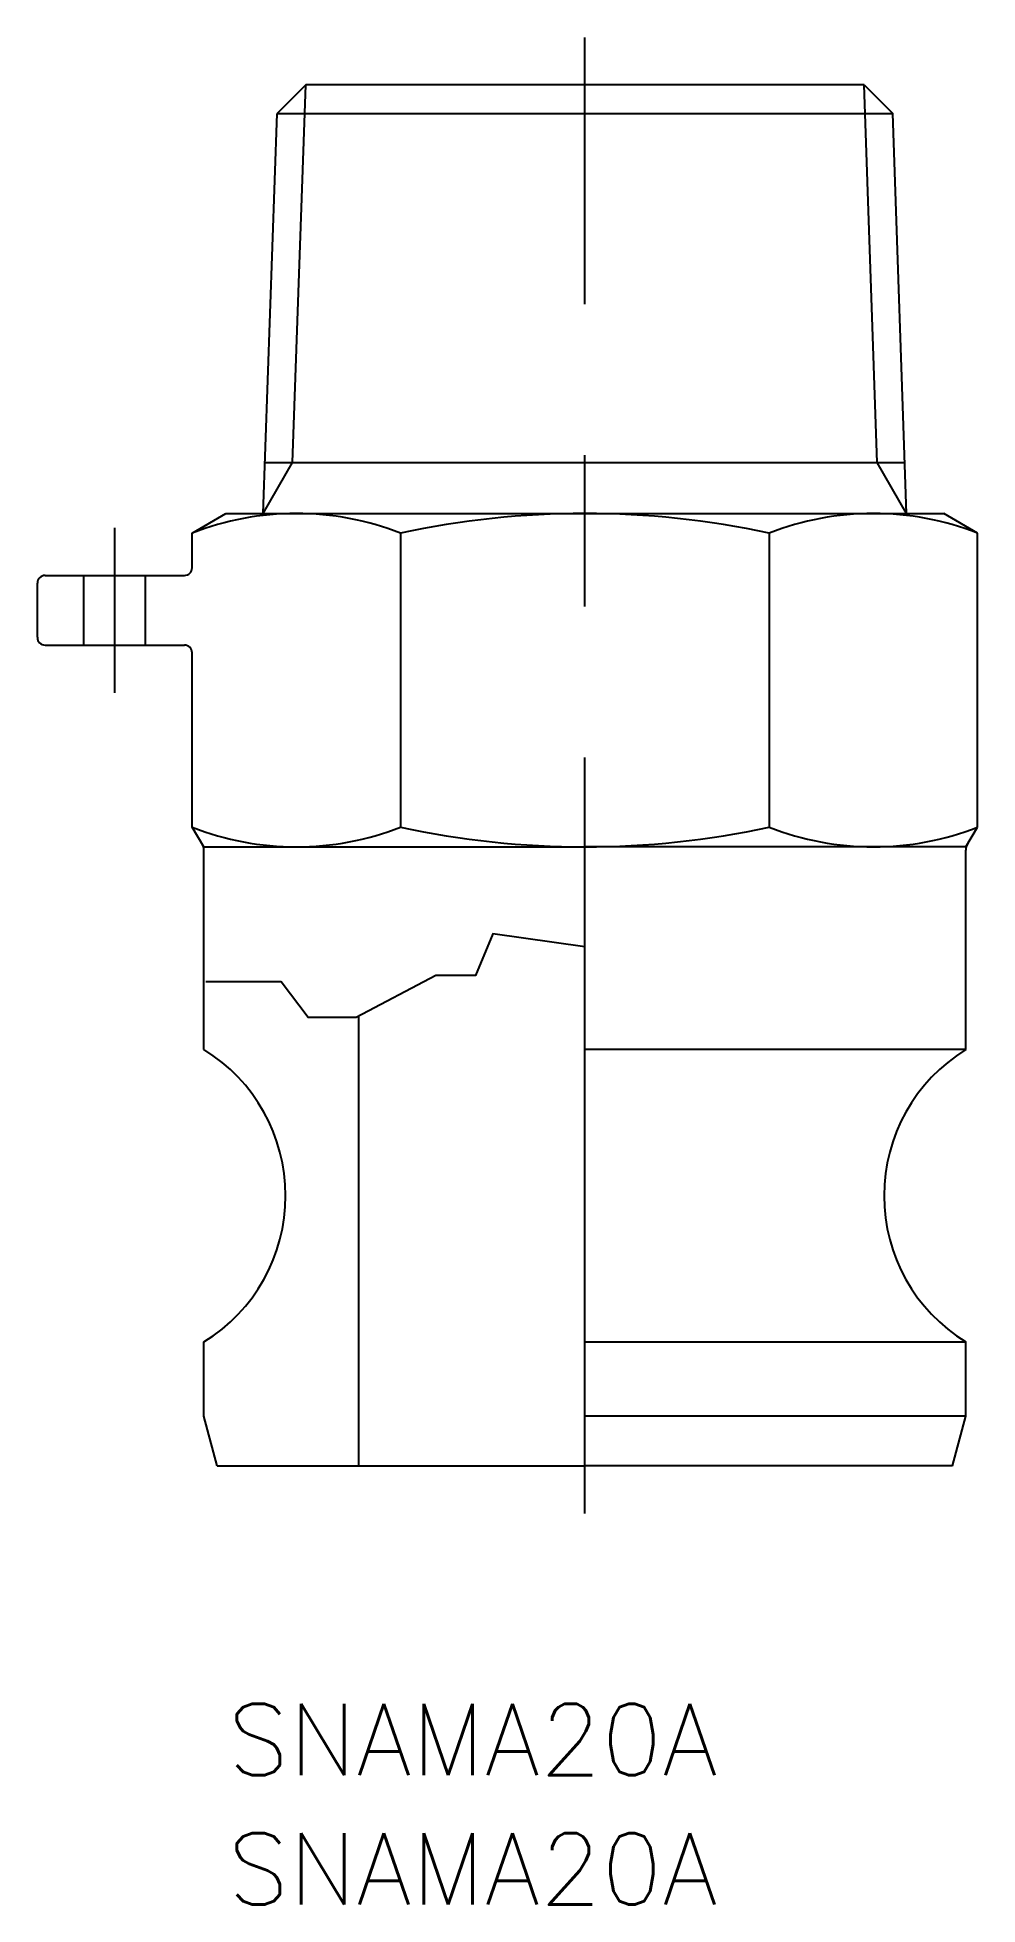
# Model space of a CAD drawing. Extents: x -23 to 16.5, y -18.4 to 60.
import ezdxf

# ---------------------------------------------------------------- set-up
doc = ezdxf.new("R2010")
doc.units = 0
doc.linetypes.add('CENTER', pattern=[50.8, 31.75, -6.35, 6.35, -6.35])
doc.linetypes.add('DASHED', pattern=[19.05, 12.7, -6.35])
doc.layers.get('0').update_dxf_attribs({"linetype": 'CONTINUOUS'})
doc.layers.add('CENTER', color=1, linetype='CONTINUOUS')
doc.styles.get("Standard").update_dxf_attribs({"font": 'txt.shx', "height": 3, "bigfont": 'bigfont.shx'})

msp = doc.modelspace()

# ---------------------------------------------------------------- linework, layer by layer
at = {"color": 7, "linetype": 'CONTINUOUS'}
for p, q in [((-11.726, 58.003), (-12.93, 56.799)), ((11.726, 58.003), (-11.726, 58.003)), ((11.726, 58.003), (12.93, 56.799)), ((-13.516, 40), (-12.93, 56.799)), ((-12.93, 56.799), (12.93, 56.799)), ((13.516, 40), (12.93, 56.799)), ((-13.442, 42.142), (13.442, 42.142)), ((-16.5, 39.179), (-15.077, 40)), ((-15.077, 40), (15.077, 40)), ((16.5, 39.179), (15.077, 40)), ((-16.5, 37.725), (-16.5, 39.179)), ((-7.741, 39.179), (-7.741, 26.821)), ((7.741, 39.179), (7.741, 26.821)), ((16.5, 26.821), (16.5, 39.179)), ((-23, 34.8), (-23, 37.075)), ((-22.675, 37.4), (-16.825, 37.4)), ((-22.675, 34.475), (-16.825, 34.475)), ((-16.5, 26.821), (-16.5, 34.15)), ((-16, 26), (-16.5, 26.821)), ((16, 26), (16.5, 26.821)), ((-16, 26), (0, 26)), ((16, 26), (0, 26)), ((-16, 17.484), (-16, 25.86)), ((16, 17.484), (16, 25.86)), ((-9.5, 0), (-9.5, 18.89)), ((16, 17.484), (0, 17.484)), ((-16, 2.08), (-16, 5.201)), ((0, 5.201), (16, 5.201)), ((16, 2.08), (16, 5.201)), ((-15.443, 0), (-16, 2.08)), ((16, 2.08), (0, 2.08)), ((15.443, 0), (16, 2.08)), ((-15.443, 0), (0, 0)), ((15.443, 0), (0, 0))]:
    msp.add_line(p, q, dxfattribs=at)
at = {"color": 3, "linetype": 'CONTINUOUS'}
for p, q in [((-12.28, 42.142), (-11.726, 58.003)), ((12.28, 42.142), (11.726, 58.003)), ((-13.516, 40), (-12.28, 42.142)), ((13.516, 40), (12.28, 42.142))]:
    msp.add_line(p, q, dxfattribs=at)
at = {"color": 3, "linetype": 'DASHED'}
for p, q in [((-21.05, 34.475), (-21.05, 37.4)), ((-18.45, 34.475), (-18.45, 37.4))]:
    msp.add_line(p, q, dxfattribs=at)
at = {"color": 3, "linetype": 'CONTINUOUS'}
msp.add_lwpolyline([(0, 21.793), (-3.87, 22.35), (-4.594, 20.591), (-6.266, 20.591), (-9.608, 18.833), (-11.628, 18.833), (-12.757, 20.327), (-14.868, 20.327), (-15.923, 20.327)], dxfattribs=at)
at = {"color": 7, "linetype": 'CONTINUOUS'}
for centre, radius, start, end in [((-12.12, 27.911), 12.089, 68.75844, 111.24157), ((0, 3.112), 36.888, 90.00001, 102.11288), ((0, 3.112), 36.888, 77.88712, 90), ((12.12, 27.911), 12.089, 68.75843, 111.24157), ((-16.825, 37.725), 0.325, 270, 0), ((-22.675, 37.075), 0.325, 90, 180), ((-22.675, 34.8), 0.325, 180, 270), ((-16.825, 34.15), 0.325, 0, 90), ((-12.12, 38.089), 12.089, 248.75844, 291.24157), ((0, 62.888), 36.888, 257.88713, 270.00001), ((0, 62.888), 36.888, 270, 282.11288), ((12.12, 38.089), 12.089, 248.75843, 291.24157), ((-16.5, 25.86), 0.5, 0, 31.33325), ((16.5, 25.86), 0.5, 148.66675, 180), ((-19.786, 11.342), 7.215, 301.65308, 58.34692), ((19.786, 11.342), 7.215, 121.65308, 238.34692)]:
    msp.add_arc(centre, radius, start, end, dxfattribs=at)
at = {"layer": 'CENTER', "color": 1, "linetype": 'CENTER'}
for p, q in [((0, -2), (0, 60.003)), ((-19.75, 32.475), (-19.75, 39.4))]:
    msp.add_line(p, q, dxfattribs=at)

# ---------------------------------------------------------------- texts
at = {"color": 7, "linetype": 'CONTINUOUS'}
for p in [(-15, -13), (-15, -18.435)]:
    msp.add_text('SNAMA20A', height=3, dxfattribs=at).set_placement(p)

doc.saveas('drawing.dxf')
